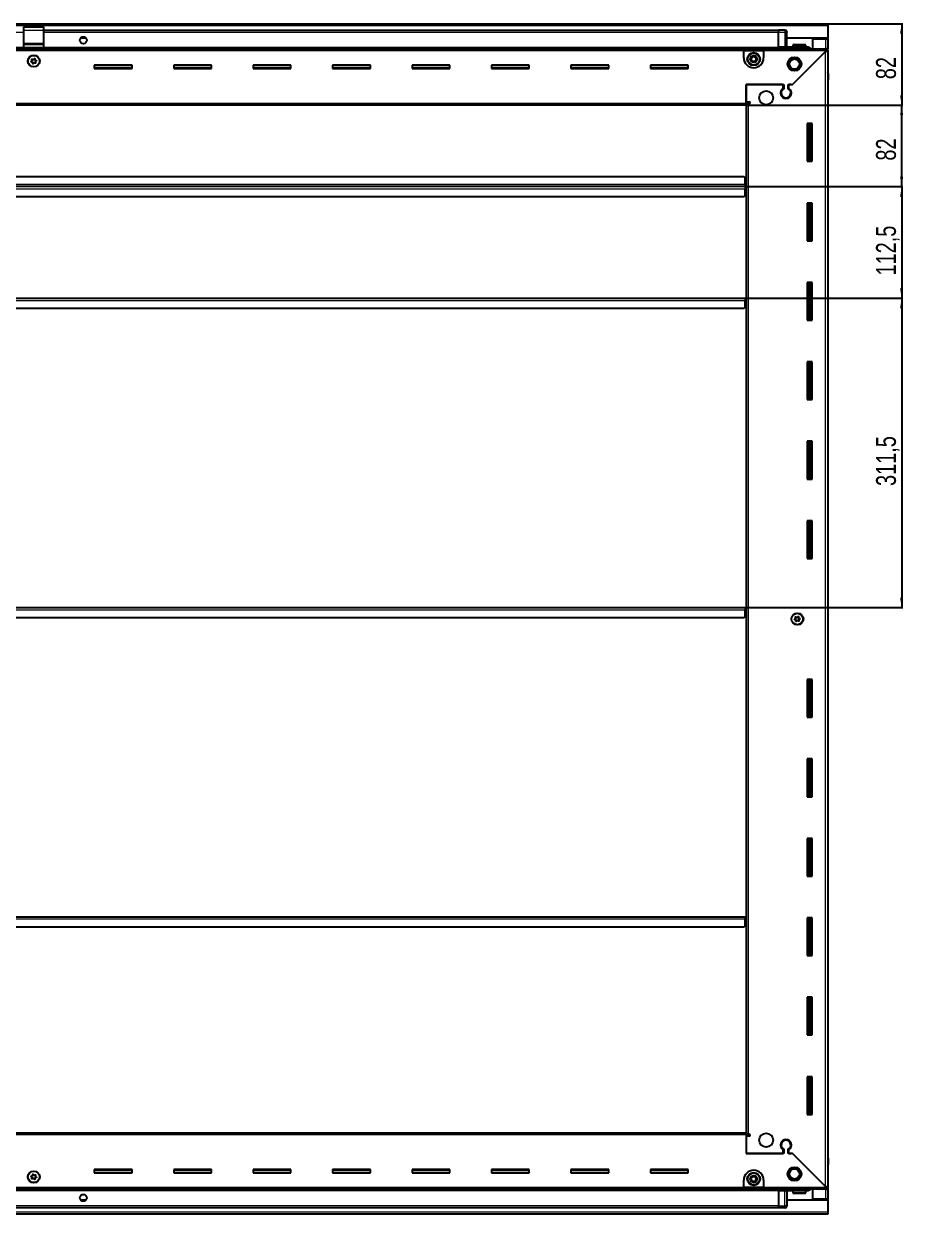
# Model space of a CAD drawing. Header units: millimetres. Extents: x 1132 to 7251, y -1599 to 2257.
# Drawn here: x 6365 to 7251, y 848 to 2047 of the extents above; entities that cross this region are included whole.
import ezdxf

# ---------------------------------------------------------------- set-up
doc = ezdxf.new("R2010")
doc.units = ezdxf.units.MM
doc.layers.add('FORMAT', color=7, linetype='Continuous')
doc.styles.add('SLDTEXTSTYLE0', font='TXT', dxfattribs={"width": 0.75})
doc.dimstyles.new('SLDDIMSTYLE0', dxfattribs={"dimtxt": 20, "dimasz": 10, "dimexe": 0, "dimexo": 0.0625, "dimgap": 5, "dimtad": 2, "dimdec": 1, "dimrnd": 1e-09, "dimzin": 12, "dimdsep": 46, "dimtxsty": 'SLDTEXTSTYLE0', "dimsah": 1, "dimcen": 0.09, "dimadec": 0, "dimazin": 3, "dimtfac": 1, "dimtofl": 0, "dimtmove": 0, "dimatfit": 3, "dimfxl": 0, "dimfrac": 2, "dimtolj": 1, "dimtzin": 12, "dimarcsym": 0})

# ---------------------------------------------------------------- blocks, each defined once
blk = doc.blocks.new('_D_7')
at = {"layer": 'FORMAT'}
for p, q in [((7174.7, 2046.6), (7250.2, 2046.6)), ((7249.2, 2046.6), (7249.2, 1964.6)), ((7092.7, 1964.6), (7250.2, 1964.6))]:
    blk.add_line(p, q, dxfattribs=at)
for points in [[(7249.2, 2046.6), (7247.6, 2036.6), (7250.7, 2036.6)], [(7249.2, 1964.6), (7250.7, 1974.6), (7247.6, 1974.6)]]:
    blk.add_solid(points, dxfattribs=at)
at = {"layer": 'FORMAT', "insert": (7223.4, 1990.8), "char_height": 20, "attachment_point": 1, "rotation": 90, "style": 'SLDTEXTSTYLE0'}
blk.add_mtext('82', dxfattribs=at)
blk = doc.blocks.new('_D_8')
at = {"layer": 'FORMAT'}
for p, q in [((7092.7, 1964.6), (7250.2, 1964.6)), ((7249.2, 1882.6), (7249.2, 1964.6)), ((7091.7, 1882.6), (7250.2, 1882.6))]:
    blk.add_line(p, q, dxfattribs=at)
for points in [[(7249.2, 1964.6), (7247.6, 1954.6), (7250.7, 1954.6)], [(7249.2, 1882.6), (7250.7, 1892.6), (7247.6, 1892.6)]]:
    blk.add_solid(points, dxfattribs=at)
at = {"layer": 'FORMAT', "insert": (7223.4, 1908.8), "char_height": 20, "attachment_point": 1, "rotation": 90, "style": 'SLDTEXTSTYLE0'}
blk.add_mtext('82', dxfattribs=at)
blk = doc.blocks.new('_D_9')
at = {"layer": 'FORMAT'}
for p, q in [((7091.7, 1882.6), (7250.2, 1882.6)), ((7249.2, 1882.6), (7249.2, 1770.1)), ((7091.7, 1770.1), (7250.2, 1770.1))]:
    blk.add_line(p, q, dxfattribs=at)
for points in [[(7249.2, 1882.6), (7247.6, 1872.6), (7250.7, 1872.6)], [(7249.2, 1770.1), (7250.7, 1780.1), (7247.6, 1780.1)]]:
    blk.add_solid(points, dxfattribs=at)
at = {"layer": 'FORMAT', "insert": (7223.4, 1793.1), "char_height": 20, "attachment_point": 1, "rotation": 90, "style": 'SLDTEXTSTYLE0'}
blk.add_mtext('112,5', dxfattribs=at)
blk = doc.blocks.new('_D_10')
at = {"layer": 'FORMAT'}
for p, q in [((7091.7, 1770.1), (7250.2, 1770.1)), ((7249.2, 1770.1), (7249.2, 1458.6)), ((7091.7, 1458.6), (7250.2, 1458.6))]:
    blk.add_line(p, q, dxfattribs=at)
for points in [[(7249.2, 1770.1), (7247.6, 1760.1), (7250.7, 1760.1)], [(7249.2, 1458.6), (7250.7, 1468.6), (7247.6, 1468.6)]]:
    blk.add_solid(points, dxfattribs=at)
at = {"layer": 'FORMAT', "insert": (7223.4, 1581.1), "char_height": 20, "attachment_point": 1, "rotation": 90, "style": 'SLDTEXTSTYLE0'}
blk.add_mtext('311,5', dxfattribs=at)

msp = doc.modelspace()

# ---------------------------------------------------------------- linework, layer by layer
at = {"color": 7, "linetype": 'Continuous', "lineweight": 25}
for p, q in [((5575.68, 2046.6), (7174.68, 2046.6)), ((6365.18, 2043.6), (6385.18, 2043.6)), ((6365.18, 2040.34), (6365.18, 2043.6)), ((6365.18, 2027.19), (6365.18, 2040.34)), ((6385.18, 2040.34), (6385.18, 2043.6)), ((6385.18, 2027.19), (6385.18, 2040.34)), ((7125.18, 2039.95), (6385.18, 2039.95)), ((7125.18, 2040.1), (7125.18, 2040.1)), ((7131.68, 2040.1), (7125.18, 2040.1)), ((7131.68, 2040.1), (7125.18, 2040.1)), ((7125.18, 2040.1), (7125.18, 2038.1)), ((7174.68, 2046.6), (7174.68, 2044.5)), ((7174.68, 2044.5), (7174.68, 2032.1)), ((6365.18, 2026.1), (6365.18, 2027.19)), ((6385.18, 2026.1), (6385.18, 2027.19)), ((6428.05, 2032.1), (6422.31, 2032.1)), ((7125.18, 2023.1), (7125.18, 2038.1)), ((7133.68, 2038.1), (7133.68, 2038.1)), ((7133.68, 2023.1), (7133.68, 2038.1)), ((7174.68, 2032.1), (7133.68, 2032.1)), ((7159.68, 2021.35), (7159.68, 2031.6)), ((7159.68, 2031.6), (7172.58, 2031.6)), ((7172.58, 2031.6), (7174.68, 2031.6)), ((7173.18, 2031.6), (7173.18, 2032.1)), ((7174.68, 2031.6), (7174.68, 2032.1)), ((7174.68, 2031.6), (7174.68, 2021.35)), ((5625.18, 2021.95), (7125.18, 2021.95)), ((5660.18, 2021.35), (7090.18, 2021.35)), ((6365.18, 2026.1), (6385.18, 2026.1)), ((6365.18, 2022.6), (6365.18, 2026.1)), ((6365.18, 2022.6), (6385.18, 2022.6)), ((6369.18, 2022.6), (6369.18, 2021.95)), ((6371.68, 2021.95), (6371.68, 2022.6)), ((6378.68, 2021.95), (6378.68, 2022.6)), ((6381.18, 2021.95), (6381.18, 2022.6)), ((6385.18, 2022.6), (6385.18, 2026.1)), ((7090.18, 2019.25), (7090.18, 2021.35)), ((7090.18, 2021.35), (7110.18, 2021.35)), ((7090.18, 2019.85), (7110.18, 2019.85)), ((7090.18, 2012.35), (7090.18, 2019.25)), ((7110.18, 2021.35), (7173.68, 2021.35)), ((7110.18, 2021.35), (7110.18, 2019.25)), ((7110.18, 2019.25), (7110.18, 2012.35)), ((7125.18, 2023.1), (7125.18, 2022.6)), ((7154.18, 2023.1), (7125.18, 2023.1)), ((7126.68, 2023.04), (7126.68, 2023.1)), ((7172.58, 2018.75), (7138.48, 1984.65)), ((7139.18, 1985.35), (7173.08, 2019.25)), ((7139.68, 2025), (7139.68, 2023.1)), ((7140.48, 2025.8), (7151.88, 2025.8)), ((7152.68, 2023.1), (7152.68, 2025)), ((7173.18, 2019.35), (7174.68, 2019.35)), ((7173.68, 2019.85), (7173.68, 2021.35)), ((7173.68, 2021.35), (7174.68, 2021.35)), ((7173.68, 2019.85), (7174.68, 2019.85)), ((7174.68, 2019.85), (7174.68, 2021.35)), ((7174.68, 2019.85), (7174.68, 2019.35)), ((7174.68, 2019.35), (7174.68, 874.85)), ((6474.18, 2005.1), (6436.18, 2005.1)), ((6436.18, 2005.1), (6436.18, 2001.6)), ((6474.18, 2002.35), (6436.18, 2002.35)), ((6474.18, 2001.6), (6474.18, 2005.1)), ((6554.18, 2005.1), (6516.18, 2005.1)), ((6516.18, 2005.1), (6516.18, 2001.6)), ((6554.18, 2002.35), (6516.18, 2002.35)), ((6554.18, 2001.6), (6554.18, 2005.1)), ((6634.18, 2005.1), (6596.18, 2005.1)), ((6596.18, 2005.1), (6596.18, 2001.6)), ((6634.18, 2002.35), (6596.18, 2002.35)), ((6634.18, 2001.6), (6634.18, 2005.1)), ((6714.18, 2005.1), (6676.18, 2005.1)), ((6676.18, 2005.1), (6676.18, 2001.6)), ((6714.18, 2002.35), (6676.18, 2002.35)), ((6714.18, 2001.6), (6714.18, 2005.1)), ((6794.18, 2005.1), (6756.18, 2005.1)), ((6756.18, 2005.1), (6756.18, 2001.6)), ((6794.18, 2002.35), (6756.18, 2002.35)), ((6794.18, 2001.6), (6794.18, 2005.1)), ((6874.18, 2005.1), (6836.18, 2005.1)), ((6836.18, 2005.1), (6836.18, 2001.6)), ((6874.18, 2002.35), (6836.18, 2002.35)), ((6874.18, 2001.6), (6874.18, 2005.1)), ((6954.18, 2005.1), (6916.18, 2005.1)), ((6916.18, 2005.1), (6916.18, 2001.6)), ((6954.18, 2002.35), (6916.18, 2002.35)), ((6954.18, 2001.6), (6954.18, 2005.1)), ((7034.18, 2005.1), (6996.18, 2005.1)), ((6996.18, 2005.1), (6996.18, 2001.6)), ((7034.18, 2002.35), (6996.18, 2002.35)), ((7034.18, 2001.6), (7034.18, 2005.1)), ((6436.18, 2001.6), (6474.18, 2001.6)), ((6516.18, 2001.6), (6554.18, 2001.6)), ((6596.18, 2001.6), (6634.18, 2001.6)), ((6676.18, 2001.6), (6714.18, 2001.6)), ((6756.18, 2001.6), (6794.18, 2001.6)), ((6836.18, 2001.6), (6874.18, 2001.6)), ((6916.18, 2001.6), (6954.18, 2001.6)), ((6996.18, 2001.6), (7034.18, 2001.6)), ((7174.68, 1997.93), (7174.68, 1997.93)), ((7175.18, 1996.6), (7175.18, 1990.1)), ((7175.18, 1990.1), (7175.18, 1996.6)), ((7092.68, 1985.35), (7130.38, 1985.35)), ((7092.68, 1966.7), (7092.68, 1985.35)), ((7092.68, 1985.35), (7092.68, 1968.1)), ((7129.68, 1985.35), (7092.68, 1985.35)), ((7129.68, 1985.35), (7129.68, 1981.46)), ((7130.38, 1985.35), (7130.38, 1981.07)), ((7134.98, 1985.35), (7139.18, 1985.35)), ((7134.98, 1981.07), (7134.98, 1985.35)), ((7137.78, 1985.35), (7135.68, 1985.35)), ((7135.68, 1981.46), (7135.68, 1985.35)), ((7138.48, 1984.65), (7137.78, 1985.35)), ((7174.68, 1990.1), (7175.18, 1990.1)), ((7175.03, 904.1), (7175.03, 1990.1)), ((7175.18, 1990.1), (7175.18, 1990.1)), ((7175.18, 1990.1), (7175.18, 1990.1)), ((7092.68, 1968.1), (7095.53, 1968.1)), ((7094.68, 1967.1), (7092.68, 1967.1)), ((7092.68, 1966.7), (7092.68, 1964.6)), ((7094.68, 1966.1), (7094.68, 1967.1)), ((7134.68, 1972.49), (7134.68, 1971.73)), ((7092.68, 1964.6), (5657.68, 1964.6)), ((7092.68, 1966.1), (7094.78, 1966.1)), ((7092.68, 1964.6), (7092.68, 929.6)), ((7095.53, 1966.1), (7094.78, 1966.1)), ((7154.18, 1946.1), (7154.18, 1908.1)), ((7159.18, 1946.1), (7154.18, 1946.1)), ((7155.2, 1946.1), (7155.2, 1908.1)), ((7155.24, 1946.1), (7155.24, 1908.1)), ((7157.03, 1946.1), (7157.03, 1908.1)), ((7159.18, 1908.1), (7159.18, 1946.1)), ((7154.18, 1908.1), (7159.18, 1908.1)), ((7091.68, 1882.6), (5658.68, 1882.6)), ((7090.68, 1892.6), (5659.68, 1892.6)), ((7091.68, 1891.6), (7090.68, 1892.6)), ((7091.68, 1884.7), (7091.68, 1891.6)), ((7091.93, 1885.45), (7091.68, 1885.45)), ((7091.68, 1884.7), (7091.68, 1882.6)), ((7091.68, 1882.6), (7091.68, 1880.5)), ((7091.93, 1882.6), (7091.93, 1885.45)), ((7091.93, 1879.75), (7091.93, 1882.6)), ((7092.68, 1882.6), (7091.93, 1882.6)), ((5659.68, 1872.6), (7090.68, 1872.6)), ((7090.68, 1872.6), (7091.68, 1873.6)), ((7091.68, 1873.6), (7091.68, 1880.5)), ((7091.68, 1879.75), (7091.93, 1879.75)), ((7154.18, 1866.1), (7154.18, 1828.1)), ((7159.18, 1866.1), (7154.18, 1866.1)), ((7155.2, 1866.1), (7155.2, 1828.1)), ((7155.24, 1866.1), (7155.24, 1828.1)), ((7157.03, 1866.1), (7157.03, 1828.1)), ((7159.18, 1828.1), (7159.18, 1866.1)), ((7154.18, 1828.1), (7159.18, 1828.1)), ((7154.18, 1786.1), (7154.18, 1748.1)), ((7159.18, 1786.1), (7154.18, 1786.1)), ((7155.2, 1786.1), (7155.2, 1748.1)), ((7155.24, 1786.1), (7155.24, 1748.1)), ((7157.03, 1786.1), (7157.03, 1748.1)), ((7159.18, 1748.1), (7159.18, 1786.1)), ((5658.68, 1770.1), (7091.68, 1770.1)), ((7091.68, 1770.1), (7091.68, 1768)), ((7091.68, 1761.1), (7091.68, 1768)), ((7091.68, 1767.25), (7091.93, 1767.25)), ((7091.93, 1767.25), (7091.93, 1770.1)), ((7091.93, 1770.1), (7092.68, 1770.1)), ((5659.68, 1760.1), (7090.68, 1760.1)), ((7090.68, 1760.1), (7091.68, 1761.1)), ((7154.18, 1748.1), (7159.18, 1748.1)), ((7154.18, 1706.1), (7154.18, 1668.1)), ((7159.18, 1706.1), (7154.18, 1706.1)), ((7155.2, 1706.1), (7155.2, 1668.1)), ((7155.24, 1706.1), (7155.24, 1668.1)), ((7157.03, 1706.1), (7157.03, 1668.1)), ((7159.18, 1668.1), (7159.18, 1706.1)), ((7154.18, 1668.1), (7159.18, 1668.1)), ((7154.18, 1626.1), (7154.18, 1588.1)), ((7159.18, 1626.1), (7154.18, 1626.1)), ((7155.2, 1626.1), (7155.2, 1588.1)), ((7155.24, 1626.1), (7155.24, 1588.1)), ((7157.03, 1626.1), (7157.03, 1588.1)), ((7159.18, 1588.1), (7159.18, 1626.1)), ((7154.18, 1588.1), (7159.18, 1588.1)), ((7154.18, 1546.1), (7154.18, 1508.1)), ((7159.18, 1546.1), (7154.18, 1546.1)), ((7155.2, 1546.1), (7155.2, 1508.1)), ((7155.24, 1546.1), (7155.24, 1508.1)), ((7157.03, 1546.1), (7157.03, 1508.1)), ((7159.18, 1508.1), (7159.18, 1546.1)), ((7154.18, 1508.1), (7159.18, 1508.1)), ((5658.68, 1458.6), (7091.68, 1458.6)), ((7091.68, 1458.6), (7091.68, 1456.5)), ((7091.68, 1449.6), (7091.68, 1456.5)), ((7091.68, 1455.75), (7091.93, 1455.75)), ((7091.93, 1455.75), (7091.93, 1458.6)), ((7091.93, 1458.6), (7092.68, 1458.6)), ((5659.68, 1448.6), (7090.68, 1448.6)), ((7090.68, 1448.6), (7091.68, 1449.6)), ((7154.18, 1386.1), (7154.18, 1348.1)), ((7159.18, 1386.1), (7154.18, 1386.1)), ((7155.2, 1386.1), (7155.2, 1348.1)), ((7155.24, 1386.1), (7155.24, 1348.1)), ((7157.03, 1386.1), (7157.03, 1348.1)), ((7159.18, 1348.1), (7159.18, 1386.1)), ((7154.18, 1348.1), (7159.18, 1348.1)), ((7154.18, 1306.1), (7154.18, 1268.1)), ((7159.18, 1306.1), (7154.18, 1306.1)), ((7155.2, 1306.1), (7155.2, 1268.1)), ((7155.24, 1306.1), (7155.24, 1268.1)), ((7157.03, 1306.1), (7157.03, 1268.1)), ((7159.18, 1268.1), (7159.18, 1306.1)), ((7154.18, 1268.1), (7159.18, 1268.1)), ((7154.18, 1226.1), (7154.18, 1188.1)), ((7159.18, 1226.1), (7154.18, 1226.1)), ((7155.2, 1226.1), (7155.2, 1188.1)), ((7155.24, 1226.1), (7155.24, 1188.1)), ((7157.03, 1226.1), (7157.03, 1188.1)), ((7159.18, 1188.1), (7159.18, 1226.1)), ((7154.18, 1188.1), (7159.18, 1188.1)), ((5658.68, 1147.1), (7091.68, 1147.1)), ((7091.68, 1147.1), (7091.68, 1145)), ((7091.68, 1138.1), (7091.68, 1145)), ((7091.68, 1144.25), (7091.93, 1144.25)), ((7091.93, 1144.25), (7091.93, 1147.1)), ((7091.93, 1147.1), (7092.68, 1147.1)), ((7154.18, 1146.1), (7154.18, 1108.1)), ((7159.18, 1146.1), (7154.18, 1146.1)), ((7155.2, 1146.1), (7155.2, 1108.1)), ((7155.24, 1146.1), (7155.24, 1108.1)), ((7157.03, 1146.1), (7157.03, 1108.1)), ((7159.18, 1108.1), (7159.18, 1146.1)), ((5659.68, 1137.1), (7090.68, 1137.1)), ((7090.68, 1137.1), (7091.68, 1138.1)), ((7154.18, 1108.1), (7159.18, 1108.1)), ((7154.18, 1066.1), (7154.18, 1028.1)), ((7159.18, 1066.1), (7154.18, 1066.1)), ((7155.2, 1066.1), (7155.2, 1028.1)), ((7155.24, 1066.1), (7155.24, 1028.1)), ((7157.03, 1066.1), (7157.03, 1028.1)), ((7159.18, 1028.1), (7159.18, 1066.1)), ((7154.18, 1028.1), (7159.18, 1028.1)), ((7154.18, 986.1), (7154.18, 948.1)), ((7159.18, 986.1), (7154.18, 986.1)), ((7155.2, 986.1), (7155.2, 948.1)), ((7155.24, 986.1), (7155.24, 948.1)), ((7157.03, 986.1), (7157.03, 948.1)), ((7159.18, 948.1), (7159.18, 986.1)), ((7154.18, 948.1), (7159.18, 948.1)), ((5657.68, 929.6), (7092.68, 929.6)), ((7092.68, 929.6), (7092.68, 927.5)), ((7094.78, 928.1), (7092.68, 928.1)), ((7092.68, 927.5), (7092.68, 908.85)), ((7092.68, 927.1), (7094.68, 927.1)), ((7092.68, 926.1), (7092.68, 908.85)), ((7095.53, 926.1), (7092.68, 926.1)), ((7094.68, 927.1), (7094.68, 928.1)), ((7094.78, 928.1), (7095.53, 928.1)), ((7129.68, 912.74), (7129.68, 908.85)), ((7130.38, 913.14), (7130.38, 908.85)), ((7134.68, 922.48), (7134.68, 921.72)), ((7134.98, 908.85), (7134.98, 913.14)), ((7135.68, 908.85), (7135.68, 912.74)), ((7130.38, 908.85), (7092.68, 908.85)), ((7092.68, 908.85), (7129.68, 908.85)), ((7139.18, 908.85), (7134.98, 908.85)), ((7135.68, 908.85), (7137.78, 908.85)), ((7137.78, 908.85), (7138.48, 909.55)), ((7138.48, 909.55), (7172.58, 875.45)), ((7173.08, 874.95), (7139.18, 908.85)), ((7174.68, 904.1), (7175.18, 904.1)), ((7175.18, 904.1), (7175.18, 904.1)), ((7175.18, 897.6), (7175.18, 904.1)), ((7175.18, 904.1), (7175.18, 897.6)), ((6474.18, 892.6), (6436.18, 892.6)), ((6436.18, 892.6), (6436.18, 889.1)), ((6436.18, 891.85), (6474.18, 891.85)), ((6436.18, 889.1), (6474.18, 889.1)), ((6474.18, 889.1), (6474.18, 892.6)), ((6554.18, 892.6), (6516.18, 892.6)), ((6516.18, 892.6), (6516.18, 889.1)), ((6516.18, 891.85), (6554.18, 891.85)), ((6516.18, 889.1), (6554.18, 889.1)), ((6554.18, 889.1), (6554.18, 892.6)), ((6634.18, 892.6), (6596.18, 892.6)), ((6596.18, 892.6), (6596.18, 889.1)), ((6596.18, 891.85), (6634.18, 891.85)), ((6596.18, 889.1), (6634.18, 889.1)), ((6634.18, 889.1), (6634.18, 892.6)), ((6714.18, 892.6), (6676.18, 892.6)), ((6676.18, 892.6), (6676.18, 889.1)), ((6676.18, 891.85), (6714.18, 891.85)), ((6676.18, 889.1), (6714.18, 889.1)), ((6714.18, 889.1), (6714.18, 892.6)), ((6794.18, 892.6), (6756.18, 892.6)), ((6756.18, 892.6), (6756.18, 889.1)), ((6756.18, 891.85), (6794.18, 891.85)), ((6756.18, 889.1), (6794.18, 889.1)), ((6794.18, 889.1), (6794.18, 892.6)), ((6874.18, 892.6), (6836.18, 892.6)), ((6836.18, 892.6), (6836.18, 889.1)), ((6836.18, 891.85), (6874.18, 891.85)), ((6836.18, 889.1), (6874.18, 889.1)), ((6874.18, 889.1), (6874.18, 892.6)), ((6954.18, 892.6), (6916.18, 892.6)), ((6916.18, 892.6), (6916.18, 889.1)), ((6916.18, 891.85), (6954.18, 891.85)), ((6916.18, 889.1), (6954.18, 889.1)), ((6954.18, 889.1), (6954.18, 892.6)), ((7034.18, 892.6), (6996.18, 892.6)), ((6996.18, 892.6), (6996.18, 889.1)), ((6996.18, 891.85), (7034.18, 891.85)), ((6996.18, 889.1), (7034.18, 889.1)), ((7034.18, 889.1), (7034.18, 892.6)), ((7090.18, 874.95), (7090.18, 881.85)), ((7110.18, 881.85), (7110.18, 874.95)), ((7125.18, 872.25), (5625.18, 872.25)), ((7090.18, 872.85), (5660.18, 872.85)), ((7090.18, 872.85), (7090.18, 874.95)), ((7110.18, 874.35), (7090.18, 874.35)), ((7110.18, 872.85), (7090.18, 872.85)), ((7110.18, 874.95), (7110.18, 872.85)), ((7173.68, 872.85), (7110.18, 872.85)), ((7125.18, 871.1), (7125.18, 871.6)), ((7154.18, 871.1), (7125.18, 871.1)), ((7125.18, 871.1), (7125.18, 856.1)), ((7133.68, 871.1), (7133.68, 856.1)), ((7139.68, 871.1), (7139.68, 869.2)), ((7147.47, 868.4), (7140.48, 868.4)), ((7151.88, 868.4), (7147.47, 868.4)), ((7152.68, 869.2), (7152.68, 871.1)), ((7159.68, 862.6), (7159.68, 872.85)), ((7173.18, 874.85), (7174.68, 874.85)), ((7173.68, 874.35), (7173.68, 872.85)), ((7174.68, 874.35), (7173.68, 874.35)), ((7174.68, 872.85), (7173.68, 872.85)), ((7174.68, 874.85), (7174.68, 874.35)), ((7174.68, 874.35), (7174.68, 872.85)), ((7174.68, 872.85), (7174.68, 862.6)), ((5625.18, 854.25), (7125.18, 854.25)), ((6422.31, 862.1), (6428.05, 862.1)), ((7125.18, 854.1), (7125.18, 856.1)), ((7131.68, 854.1), (7125.18, 854.1)), ((7125.18, 854.1), (7125.18, 854.1)), ((7125.18, 854.1), (7125.18, 854.1)), ((7131.68, 854.1), (7125.18, 854.1)), ((7133, 854.6), (7133, 854.6)), ((7133.68, 862.1), (7174.68, 862.1)), ((7172.58, 862.6), (7159.68, 862.6)), ((7174.68, 862.6), (7172.58, 862.6)), ((7173.18, 862.1), (7173.18, 862.6)), ((7174.68, 862.1), (7174.68, 862.6)), ((7174.68, 862.1), (7174.68, 849.7)), ((7174.68, 847.6), (5575.68, 847.6)), ((7174.68, 849.7), (7174.68, 847.6))]:
    msp.add_line(p, q, dxfattribs=at)
at = {"color": 8, "linetype": 'Continuous', "lineweight": 18}
for p, q in [((7174.68, 2044.5), (5575.68, 2044.5)), ((6365.18, 2040.34), (6385.18, 2040.34)), ((7131.68, 2040.1), (7131.68, 2038.1)), ((6365.18, 2037.95), (5625.18, 2037.95)), ((6365.18, 2027.19), (6385.18, 2027.19)), ((7125.18, 2037.95), (6385.18, 2037.95)), ((7125.18, 2038.1), (7131.68, 2038.1)), ((7133.68, 2038.1), (7131.68, 2038.1)), ((7131.68, 2038.1), (7131.68, 2023.1)), ((7172.58, 2032.1), (7172.58, 2031.6)), ((7172.58, 2031.6), (7172.58, 2021.35)), ((6365.18, 2022.6), (5625.18, 2022.6)), ((7125.18, 2021.37), (5625.18, 2021.37)), ((7090.18, 2019.25), (5660.18, 2019.25)), ((6371.18, 2021.95), (6371.18, 2022.6)), ((6379.18, 2021.95), (6379.18, 2022.6)), ((7125.18, 2022.6), (6385.18, 2022.6)), ((7090.18, 2019.25), (7110.18, 2019.25)), ((7173.08, 2019.25), (7110.18, 2019.25)), ((7139.68, 2025), (7152.68, 2025)), ((7172.58, 875.45), (7172.58, 2018.75)), ((7174.68, 1996.6), (7175.18, 1996.6)), ((5657.68, 1966.7), (7092.68, 1966.7)), ((7094.78, 1966.1), (7094.78, 928.1)), ((7156.45, 1908.1), (7156.45, 1946.1)), ((7157.68, 1908.1), (7157.68, 1946.1)), ((7091.68, 1884.7), (5658.68, 1884.7)), ((5658.68, 1880.5), (7091.68, 1880.5)), ((7156.45, 1828.1), (7156.45, 1866.1)), ((7157.68, 1828.1), (7157.68, 1866.1)), ((7156.45, 1748.1), (7156.45, 1786.1)), ((7157.68, 1748.1), (7157.68, 1786.1)), ((5658.68, 1768), (7091.68, 1768)), ((7156.45, 1668.1), (7156.45, 1706.1)), ((7157.68, 1668.1), (7157.68, 1706.1)), ((7156.45, 1588.1), (7156.45, 1626.1)), ((7157.68, 1588.1), (7157.68, 1626.1)), ((7156.45, 1508.1), (7156.45, 1546.1)), ((7157.68, 1508.1), (7157.68, 1546.1)), ((5658.68, 1456.5), (7091.68, 1456.5)), ((7156.45, 1348.1), (7156.45, 1386.1)), ((7157.68, 1348.1), (7157.68, 1386.1)), ((7156.45, 1268.1), (7156.45, 1306.1)), ((7157.68, 1268.1), (7157.68, 1306.1)), ((7156.45, 1188.1), (7156.45, 1226.1)), ((7157.68, 1188.1), (7157.68, 1226.1)), ((5658.68, 1145), (7091.68, 1145)), ((7156.45, 1108.1), (7156.45, 1146.1)), ((7157.68, 1108.1), (7157.68, 1146.1)), ((7156.45, 1028.1), (7156.45, 1066.1)), ((7157.68, 1028.1), (7157.68, 1066.1)), ((7156.45, 948.1), (7156.45, 986.1)), ((7157.68, 948.1), (7157.68, 986.1)), ((7092.68, 927.5), (5657.68, 927.5)), ((7174.68, 897.6), (7175.18, 897.6)), ((5625.18, 872.84), (7125.18, 872.84)), ((5625.18, 871.6), (7125.18, 871.6)), ((5660.18, 874.95), (7090.18, 874.95)), ((7110.18, 874.95), (7090.18, 874.95)), ((7110.18, 874.95), (7173.08, 874.95)), ((7131.68, 856.1), (7131.68, 871.1)), ((7147.66, 869.2), (7139.68, 869.2)), ((7152.68, 869.2), (7147.66, 869.2)), ((7172.58, 872.85), (7172.58, 862.6)), ((5625.18, 856.25), (7125.18, 856.25)), ((7125.18, 856.1), (7131.68, 856.1)), ((7133.68, 856.1), (7131.68, 856.1)), ((7131.68, 854.1), (7131.68, 856.1)), ((7172.58, 862.6), (7172.58, 862.1)), ((7174.68, 849.7), (5575.68, 849.7))]:
    msp.add_line(p, q, dxfattribs=at)
at = {"color": 7, "linetype": 'Continuous', "lineweight": 25, "flags": 128}
msp.add_lwpolyline([(7133.54, 2038.86), (7133.64, 2038.49), (7133.68, 2038.1)], dxfattribs=at)
at = {"color": 7, "linetype": 'Continuous', "lineweight": 25}
for centre, radius in [((6425.18, 2030.1), 3.5), ((6375.18, 2009.1), 6), ((6375.18, 2008.95), 5.79), ((7100.18, 2011.1), 6.5), ((7100.18, 2011.1), 3.46), ((6375.18, 2008.95), 1.85), ((7141.18, 2006.1), 7), ((7141.18, 2006.1), 6.03), ((7141.18, 2006.1), 5.1), ((7112.68, 1972.1), 7), ((7144.18, 1447.1), 6), ((7144.03, 1447.1), 5.79), ((7144.03, 1447.1), 1.85), ((7112.68, 922.1), 7), ((6375.18, 885.1), 6), ((6375.18, 885.25), 5.79), ((7100.18, 883.1), 6.5), ((7141.18, 888.1), 7), ((7141.18, 888.1), 6.02), ((7141.18, 888.1), 5.1), ((6375.18, 885.25), 1.85), ((7100.18, 883.1), 3.46), ((6425.18, 864.1), 3.5)]:
    msp.add_circle(centre, radius, dxfattribs=at)
at = {"color": 8, "linetype": 'Continuous', "lineweight": 18}
for centre in [(7100.18, 2011.1), (7100.18, 883.1)]:
    msp.add_circle(centre, 5.7, dxfattribs=at)
at = {"color": 7, "linetype": 'Continuous', "lineweight": 25}
for centre, radius, start, end in [((7131.68, 2038.1), 2, 0, 90), ((7133.88, 2023.3), 0.2, 180, 270), ((7140.48, 2025), 0.8, 90, 180), ((7151.88, 2025), 0.8, 0, 90), ((7100.18, 2012.35), 10, 180, 270), ((7100.18, 2011.1), 2.5, 160.11158, 220.11158), ((7100.18, 2011.1), 2.5, 100.11158, 160.11158), ((7100.18, 2011.1), 2.5, 220.11158, 280.11158), ((7100.18, 2011.1), 2.5, 40.11158, 100.11158), ((7100.18, 2012.35), 10, 270, 0), ((7100.18, 2011.1), 2.5, 280.11158, 340.11158), ((7100.18, 2011.1), 2.5, 340.11158, 40.11158), ((7173.18, 1996.6), 2, 0, 41.40962), ((7132.68, 1976.85), 5.5, 123.05573, 56.94427), ((7132.68, 1976.85), 4.8, 118.63099, 61.36901), ((7095.53, 1967.1), 1, 270, 90), ((7095.53, 927.1), 1, 270, 90), ((7132.68, 917.35), 5.5, 303.05573, 236.94427), ((7132.68, 917.35), 4.8, 298.63099, 241.36901), ((7100.18, 881.85), 10, 90, 180), ((7100.18, 881.85), 10, 0, 90), ((7173.18, 897.6), 2, 318.59038, 0), ((7100.18, 883.1), 2.5, 147.04236, 207.04236), ((7100.18, 883.1), 2.5, 207.04236, 267.04236), ((7100.18, 883.1), 2.5, 87.04236, 147.04236), ((7100.18, 883.1), 2.5, 267.04236, 327.04236), ((7100.18, 883.1), 2.5, 27.04236, 87.04236), ((7100.18, 883.1), 2.5, 327.04236, 27.04236), ((7133.88, 870.9), 0.2, 90, 180), ((7140.48, 869.2), 0.8, 180, 270), ((7151.88, 869.2), 0.8, 270, 360), ((7131.68, 856.1), 2, 270, 0), ((7131.68, 856.1), 2, 270, 288.58003), ((7131.68, 856.1), 2, 303.94202, 311.40962)]:
    msp.add_arc(centre, radius, start, end, dxfattribs=at)
for points, knots in [([(7125.18, 2023.1), (7125.18, 2023.07), (7125.18, 2022.99), (7125.18, 2022.37), (7125.18, 2021.79), (7125.18, 2021.4), (7125.18, 2021.37)], [0, 0, 0, 0, 0.3242788, 0.6485576, 0.9728365, 1, 1, 1, 1]), ([(7157.4, 2021.35), (7157.28, 2021.55), (7156.89, 2022.2), (7155.74, 2022.91), (7154.7, 2023.04), (7154.18, 2023.1)], [0, 0, 0, 0, 0.1822499, 0.5911249, 1, 1, 1, 1]), ([(7172.58, 2018.75), (7172.84, 2018.8), (7173.33, 2018.89), (7173.97, 2019.02), (7174.44, 2019.15), (7174.66, 2019.27), (7174.68, 2019.33), (7174.68, 2019.35)], [0, 0, 0, 0, 0.2302553, 0.4485219, 0.6667858, 0.8850496, 1, 1, 1, 1]), ([(7173.68, 2021.35), (7173.64, 2021.33), (7173.55, 2021.28), (7173.41, 2020.88), (7173.28, 2020.32), (7173.17, 2019.75), (7173.1, 2019.38), (7173.08, 2019.25)], [0, 0, 0, 0, 0.2302553, 0.4485219, 0.6667858, 0.8850496, 1, 1, 1, 1]), ([(6373.3, 2011.03), (6373.29, 2011.02), (6373.27, 2010.99), (6373.26, 2010.94), (6373.27, 2010.79), (6373.37, 2010.42), (6373.51, 2009.89), (6373.34, 2009.28), (6372.98, 2008.91), (6372.68, 2008.66), (6372.51, 2008.5), (6372.46, 2008.42), (6372.44, 2008.38), (6372.45, 2008.35), (6372.46, 2008.32), (6372.52, 2008.27), (6372.77, 2008.18), (6373.23, 2008.07), (6373.87, 2007.76), (6374.12, 2007.09), (6374.18, 2006.62), (6374.25, 2006.36), (6374.3, 2006.31), (6374.32, 2006.29), (6374.35, 2006.28), (6374.39, 2006.29), (6374.43, 2006.3), (6374.5, 2006.35), (6374.67, 2006.5), (6374.93, 2006.77), (6375.34, 2007.09), (6375.96, 2007.2), (6376.47, 2007.01), (6376.84, 2006.88), (6376.98, 2006.86), (6377.04, 2006.87), (6377.07, 2006.88), (6377.09, 2006.92), (6377.1, 2006.97), (6377.09, 2007.12), (6376.99, 2007.49), (6376.85, 2008.01), (6377.02, 2008.62), (6377.38, 2009), (6377.68, 2009.25), (6377.86, 2009.41), (6377.91, 2009.49), (6377.92, 2009.53), (6377.92, 2009.56), (6377.9, 2009.59), (6377.85, 2009.63), (6377.6, 2009.73), (6377.13, 2009.84), (6376.5, 2010.15), (6376.24, 2010.81), (6376.18, 2011.29), (6376.11, 2011.54), (6376.07, 2011.6), (6376.04, 2011.62), (6376.01, 2011.63), (6375.98, 2011.62), (6375.94, 2011.6), (6375.87, 2011.56), (6375.7, 2011.41), (6375.43, 2011.14), (6375.03, 2010.82), (6374.4, 2010.71), (6373.89, 2010.89), (6373.53, 2011.03), (6373.38, 2011.05), (6373.32, 2011.04), (6373.31, 2011.03), (6373.3, 2011.03)], [0, 0, 0, 0, 0.0020087, 0.00442, 0.0093647, 0.0255282, 0.0677053, 0.0957862, 0.1246456, 0.1503415, 0.1605194, 0.1633943, 0.1656965, 0.1672448, 0.1688741, 0.1707699, 0.1786058, 0.2119941, 0.2499945, 0.2879948, 0.3213831, 0.329219, 0.3311148, 0.3327441, 0.3342924, 0.3362166, 0.3385353, 0.3413178, 0.349662, 0.3753578, 0.4042173, 0.4322982, 0.4744753, 0.4906388, 0.4966691, 0.49844, 0.5, 0.5020087, 0.50442, 0.5093647, 0.5255282, 0.5677053, 0.5957862, 0.6246456, 0.6503415, 0.6605194, 0.6633943, 0.6656965, 0.6672448, 0.6688741, 0.6707699, 0.6786058, 0.7119941, 0.7499945, 0.7879948, 0.8213831, 0.829219, 0.8311148, 0.8327441, 0.8342924, 0.8362166, 0.8385353, 0.8413178, 0.849662, 0.8753578, 0.9042173, 0.9322982, 0.9744753, 0.9906388, 0.9966691, 0.99844, 1, 1, 1, 1]), ([(7097.34, 2010.6), (7097.38, 2010.72), (7097.59, 2011.28), (7097.92, 2012.21), (7098.2, 2012.99), (7098.32, 2013.31)], [0, 0, 0, 0, 0.1331247, 0.6370994, 1, 1, 1, 1]), ([(7099.2, 2008.39), (7098.87, 2008.78), (7098.25, 2009.52), (7097.63, 2010.26), (7097.34, 2010.6)], [0, 0, 0, 0, 0.53468586, 1, 1, 1, 1]), ([(7098.32, 2013.31), (7098.83, 2013.4), (7099.78, 2013.57), (7100.72, 2013.74), (7101.16, 2013.82)], [0, 0, 0, 0, 0.5346859, 1, 1, 1, 1]), ([(7102.04, 2008.9), (7101.53, 2008.81), (7100.58, 2008.64), (7099.64, 2008.47), (7099.2, 2008.39)], [0, 0, 0, 0, 0.5346859, 1, 1, 1, 1]), ([(7101.16, 2013.82), (7101.5, 2013.42), (7102.12, 2012.69), (7102.74, 2011.95), (7103.02, 2011.61)], [0, 0, 0, 0, 0.5346859, 1, 1, 1, 1]), ([(7103.02, 2011.61), (7102.91, 2011.29), (7102.63, 2010.51), (7102.29, 2009.58), (7102.08, 2009.01), (7102.04, 2008.9)], [0, 0, 0, 0, 0.3629006, 0.8668753, 1, 1, 1, 1]), ([(7142.4, 1449.38), (7142.39, 1449.37), (7142.37, 1449.35), (7142.35, 1449.29), (7142.35, 1449.15), (7142.4, 1448.76), (7142.48, 1448.23), (7142.24, 1447.64), (7141.84, 1447.31), (7141.51, 1447.1), (7141.32, 1446.96), (7141.26, 1446.89), (7141.24, 1446.85), (7141.25, 1446.81), (7141.26, 1446.78), (7141.31, 1446.73), (7141.54, 1446.61), (7141.99, 1446.45), (7142.59, 1446.07), (7142.77, 1445.38), (7142.77, 1444.9), (7142.82, 1444.64), (7142.85, 1444.58), (7142.87, 1444.55), (7142.9, 1444.54), (7142.94, 1444.55), (7142.98, 1444.56), (7143.05, 1444.59), (7143.24, 1444.72), (7143.54, 1444.96), (7143.97, 1445.24), (7144.61, 1445.27), (7145.09, 1445.03), (7145.44, 1444.86), (7145.58, 1444.81), (7145.64, 1444.82), (7145.67, 1444.83), (7145.7, 1444.86), (7145.71, 1444.92), (7145.72, 1445.06), (7145.66, 1445.44), (7145.59, 1445.98), (7145.82, 1446.57), (7146.22, 1446.89), (7146.55, 1447.11), (7146.74, 1447.25), (7146.8, 1447.32), (7146.82, 1447.36), (7146.82, 1447.4), (7146.8, 1447.42), (7146.76, 1447.48), (7146.52, 1447.6), (7146.07, 1447.76), (7145.47, 1448.14), (7145.3, 1448.83), (7145.29, 1449.31), (7145.25, 1449.57), (7145.21, 1449.63), (7145.19, 1449.65), (7145.16, 1449.67), (7145.13, 1449.66), (7145.08, 1449.65), (7145.01, 1449.61), (7144.83, 1449.48), (7144.53, 1449.25), (7144.09, 1448.97), (7143.46, 1448.93), (7142.97, 1449.18), (7142.62, 1449.35), (7142.48, 1449.39), (7142.42, 1449.39), (7142.4, 1449.38), (7142.4, 1449.38)], [0, 0, 0, 0, 0.0020087, 0.00442, 0.0093647, 0.0255282, 0.0677053, 0.0957862, 0.1246456, 0.1503415, 0.1605194, 0.1633943, 0.1656965, 0.1672448, 0.1688741, 0.1707699, 0.1786058, 0.2119941, 0.2499945, 0.2879948, 0.3213831, 0.329219, 0.3311148, 0.3327441, 0.3342924, 0.3362166, 0.3385353, 0.3413178, 0.349662, 0.3753578, 0.4042173, 0.4322982, 0.4744753, 0.4906388, 0.4966691, 0.49844, 0.5, 0.5020087, 0.50442, 0.5093647, 0.5255282, 0.5677053, 0.5957862, 0.6246456, 0.6503415, 0.6605194, 0.6633943, 0.6656965, 0.6672448, 0.6688741, 0.6707699, 0.6786058, 0.7119941, 0.7499945, 0.7879948, 0.8213831, 0.829219, 0.8311148, 0.8327441, 0.8342924, 0.8362166, 0.8385353, 0.8413178, 0.849662, 0.8753578, 0.9042173, 0.9322982, 0.9744753, 0.9906388, 0.9966691, 0.99844, 1, 1, 1, 1]), ([(6373.3, 883.18), (6373.31, 883.18), (6373.33, 883.16), (6373.39, 883.16), (6373.53, 883.18), (6373.89, 883.32), (6374.4, 883.5), (6375.03, 883.39), (6375.43, 883.07), (6375.71, 882.79), (6375.88, 882.63), (6375.97, 882.59), (6376.01, 882.58), (6376.04, 882.59), (6376.07, 882.61), (6376.11, 882.66), (6376.18, 882.92), (6376.24, 883.39), (6376.5, 884.06), (6377.13, 884.37), (6377.6, 884.48), (6377.85, 884.57), (6377.9, 884.62), (6377.92, 884.65), (6377.92, 884.68), (6377.91, 884.71), (6377.89, 884.75), (6377.84, 884.82), (6377.67, 884.97), (6377.38, 885.21), (6377.02, 885.58), (6376.85, 886.19), (6376.99, 886.72), (6377.09, 887.1), (6377.1, 887.25), (6377.09, 887.3), (6377.07, 887.33), (6377.03, 887.35), (6376.97, 887.35), (6376.83, 887.33), (6376.47, 887.19), (6375.96, 887.01), (6375.34, 887.12), (6374.93, 887.44), (6374.66, 887.72), (6374.48, 887.88), (6374.4, 887.92), (6374.35, 887.93), (6374.32, 887.92), (6374.3, 887.9), (6374.25, 887.84), (6374.18, 887.59), (6374.12, 887.11), (6373.87, 886.45), (6373.23, 886.14), (6372.77, 886.03), (6372.52, 885.93), (6372.46, 885.89), (6372.45, 885.86), (6372.44, 885.83), (6372.45, 885.79), (6372.47, 885.76), (6372.52, 885.69), (6372.69, 885.54), (6372.98, 885.3), (6373.34, 884.92), (6373.51, 884.31), (6373.37, 883.79), (6373.27, 883.41), (6373.26, 883.26), (6373.28, 883.21), (6373.29, 883.19), (6373.3, 883.18)], [0, 0, 0, 0, 0.0020087, 0.00442, 0.0093647, 0.0255282, 0.0677053, 0.0957862, 0.1246456, 0.1503415, 0.1605194, 0.1633943, 0.1656965, 0.1672448, 0.1688741, 0.1707699, 0.1786058, 0.2119941, 0.2499945, 0.2879948, 0.3213831, 0.329219, 0.3311148, 0.3327441, 0.3342924, 0.3362166, 0.3385353, 0.3413178, 0.349662, 0.3753578, 0.4042173, 0.4322982, 0.4744753, 0.4906388, 0.4966691, 0.49844, 0.5, 0.5020087, 0.50442, 0.5093647, 0.5255282, 0.5677053, 0.5957862, 0.6246456, 0.6503415, 0.6605194, 0.6633943, 0.6656965, 0.6672448, 0.6688741, 0.6707699, 0.6786058, 0.7119941, 0.7499945, 0.7879948, 0.8213831, 0.829219, 0.8311148, 0.8327441, 0.8342924, 0.8362166, 0.8385353, 0.8413178, 0.849662, 0.8753578, 0.9042173, 0.9322982, 0.9744753, 0.9906388, 0.9966691, 0.99844, 1, 1, 1, 1]), ([(7097.3, 883.25), (7097.58, 883.69), (7098.1, 884.5), (7098.63, 885.3), (7098.87, 885.68)], [0, 0, 0, 0, 0.5346859, 1, 1, 1, 1]), ([(7098.61, 880.68), (7098.38, 881.14), (7097.94, 882), (7097.5, 882.86), (7097.3, 883.25)], [0, 0, 0, 0, 0.5346859, 1, 1, 1, 1]), ([(7101.49, 880.53), (7101.15, 880.55), (7100.33, 880.59), (7099.33, 880.64), (7098.74, 880.68), (7098.61, 880.68)], [0, 0, 0, 0, 0.3629006, 0.8668753, 1, 1, 1, 1]), ([(7098.87, 885.68), (7098.99, 885.67), (7099.59, 885.64), (7100.59, 885.59), (7101.41, 885.54), (7101.75, 885.53)], [0, 0, 0, 0, 0.1331247, 0.6370994, 1, 1, 1, 1]), ([(7103.06, 882.96), (7102.78, 882.52), (7102.26, 881.71), (7101.74, 880.91), (7101.49, 880.53)], [0, 0, 0, 0, 0.5346859, 1, 1, 1, 1]), ([(7101.75, 885.53), (7101.99, 885.07), (7102.43, 884.21), (7102.86, 883.35), (7103.06, 882.96)], [0, 0, 0, 0, 0.5346859, 1, 1, 1, 1]), ([(7174.68, 874.85), (7174.66, 874.9), (7174.6, 874.99), (7174.21, 875.12), (7173.65, 875.25), (7173.07, 875.37), (7172.71, 875.43), (7172.58, 875.45)], [0, 0, 0, 0, 0.23025534, 0.4485219, 0.6667858, 0.88504963, 1, 1, 1, 1]), ([(7125.18, 871.1), (7125.18, 871.14), (7125.18, 871.22), (7125.18, 871.84), (7125.18, 872.41), (7125.18, 872.81), (7125.18, 872.84)], [0, 0, 0, 0, 0.3242788, 0.6485576, 0.9728365, 1, 1, 1, 1]), ([(7157.4, 872.85), (7157.28, 872.65), (7156.89, 872.01), (7155.74, 871.3), (7154.7, 871.17), (7154.18, 871.1)], [0, 0, 0, 0, 0.1822499, 0.5911249, 1, 1, 1, 1]), ([(7173.08, 874.95), (7173.13, 874.7), (7173.22, 874.21), (7173.35, 873.57), (7173.48, 873.1), (7173.59, 872.88), (7173.66, 872.86), (7173.68, 872.85)], [0, 0, 0, 0, 0.2302553, 0.4485219, 0.6667858, 0.8850496, 1, 1, 1, 1])]:
    msp.add_open_spline(points, degree=3, knots=knots, dxfattribs=at)
at = {"color": 8, "linetype": 'Continuous', "lineweight": 18}
for points in [[(7154.18, 2023.1), (7154.18, 2023.06), (7154.18, 2022.99), (7154.18, 2022.55), (7154.18, 2022.09), (7154.18, 2021.68), (7154.18, 2021.41), (7154.18, 2021.35)], [(7154.18, 871.1), (7154.18, 871.15), (7154.18, 871.22), (7154.18, 871.66), (7154.18, 872.11), (7154.18, 872.53), (7154.18, 872.8), (7154.18, 872.85)]]:
    msp.add_open_spline(points, degree=3, knots=[0, 0, 0, 0, 0.3597529, 0.5534142, 0.7511852, 0.9489563, 1, 1, 1, 1], dxfattribs=at)
at = {"color": 7, "linetype": 'Continuous', "lineweight": 25}
for points in [[(7172.58, 2018.75), (7172.66, 2018.8), (7172.82, 2018.9), (7173.02, 2019.05), (7173.15, 2019.2), (7173.17, 2019.3), (7173.18, 2019.35)], [(7173.68, 2019.85), (7173.63, 2019.85), (7173.53, 2019.83), (7173.38, 2019.69), (7173.23, 2019.49), (7173.13, 2019.33), (7173.08, 2019.25)], [(7173.18, 874.85), (7173.17, 874.9), (7173.15, 875), (7173.02, 875.15), (7172.82, 875.3), (7172.66, 875.4), (7172.58, 875.45)], [(7173.08, 874.95), (7173.13, 874.88), (7173.23, 874.72), (7173.38, 874.52), (7173.53, 874.38), (7173.63, 874.36), (7173.68, 874.35)]]:
    msp.add_open_spline(points, degree=3, dxfattribs=at)

# ---------------------------------------------------------------- dimensions: what is measured, and where the dimension line sits
at = {"layer": 'FORMAT'}
for base, p1, p2, picture, middle in [((7249.18, 1964.6), (7174.68, 2046.6), (7092.68, 1964.6), '_D_7', (7249.18, 2005.6)), ((7249.18, 1964.6), (7091.68, 1882.6), (7092.68, 1964.6), '_D_8', (7249.18, 1923.6)), ((7249.18, 1770.1), (7091.68, 1882.6), (7091.68, 1770.1), '_D_9', (7249.18, 1826.35)), ((7249.18, 1458.6), (7091.68, 1770.1), (7091.68, 1458.6), '_D_10', (7249.18, 1614.35))]:
    dim = msp.add_linear_dim(base=base, p1=p1, p2=p2, angle=90, dimstyle='SLDDIMSTYLE0', dxfattribs=at)
    dim.commit()
    dim.dimension.update_dxf_attribs({"geometry": picture, "text_midpoint": middle, "dimtype": 160})

doc.saveas('drawing.dxf')
